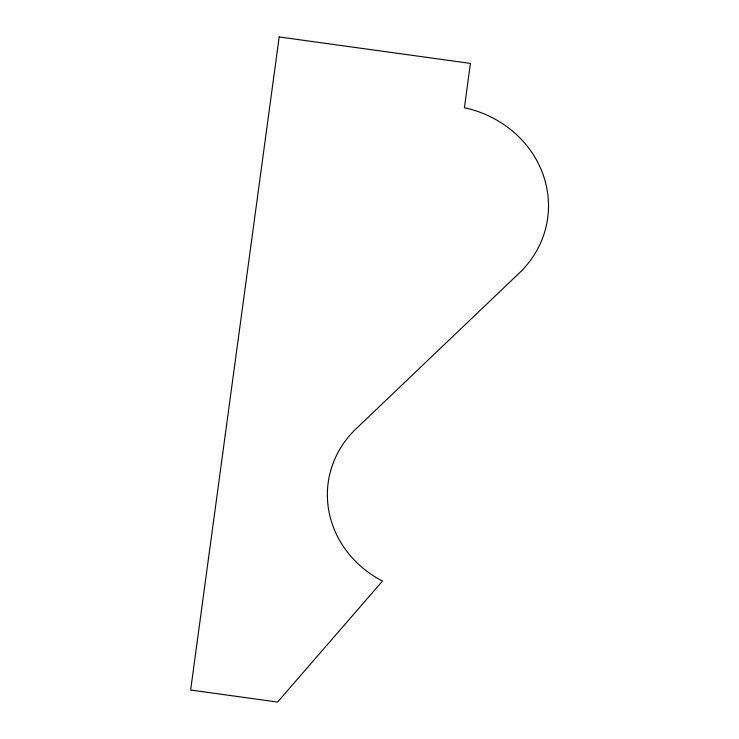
<?xml version="1.0" encoding="UTF-8"?>
<svg xmlns="http://www.w3.org/2000/svg" width="739" height="739" viewBox="0 0 739 739"><rect width="100%" height="100%" fill="white"/><g stroke="black" fill="none" stroke-linecap="round" stroke-linejoin="round"><path stroke-width="1.11" d="M279.194 36.95L190.644 690.032L277.568 702.05L382.525 581.039A103.682 96.125 8.8 0 1 355.976 428.888L519.295 273.033A105.889 98.176 8.8 0 0 543.738 176.473A105.889 98.176 8.8 0 0 464.406 107.737L470.42 63.397L279.194 36.95"/></g></svg>
